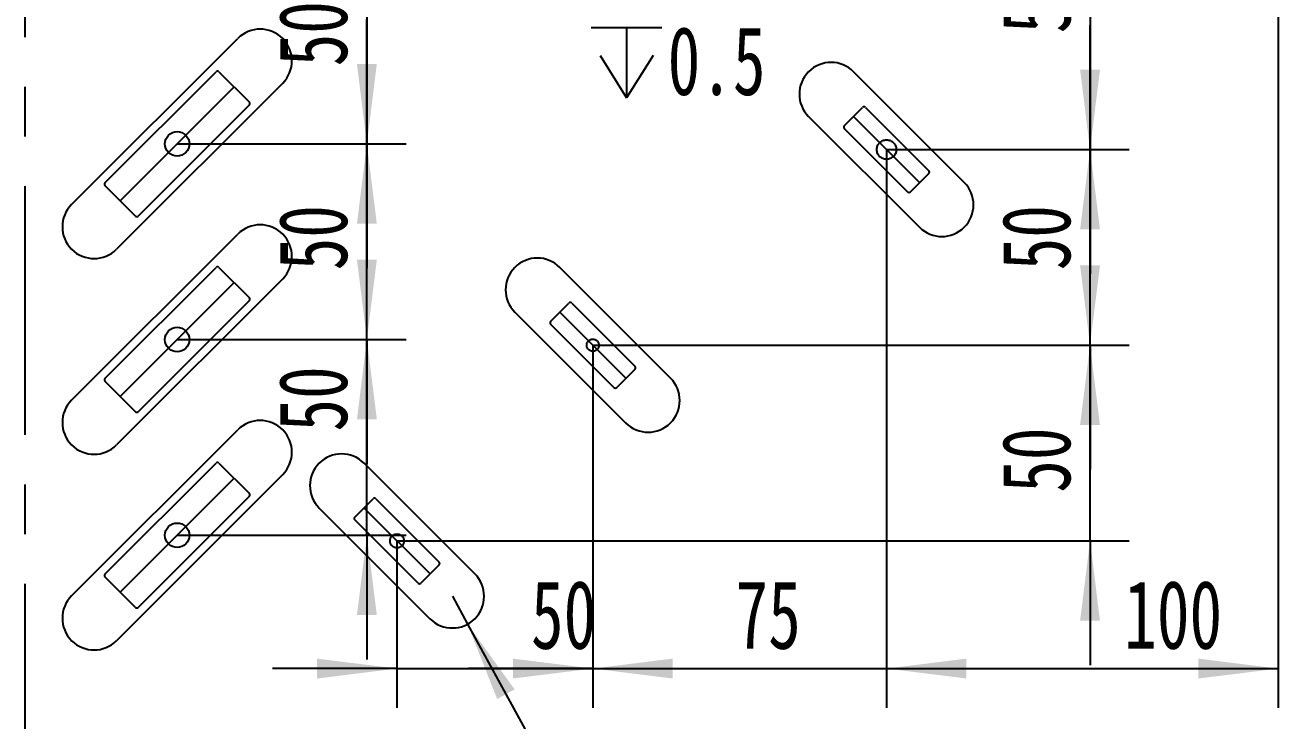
# Model space of a CAD drawing. Header units: millimetres. Extents: x 0 to 210, y 0 to 306.
# Drawn here: x 111.6 to 175.7, y 93.7 to 129.2 of the extents above; entities that cross this region are included whole.
import ezdxf

# ---------------------------------------------------------------- set-up
doc = ezdxf.new("R2010")
doc.units = ezdxf.units.MM
doc.linetypes.add('CENTERX2', pattern=[20.32, 12.7, -2.54, 2.54, -2.54])
doc.layers.add('图纸格式', color=7, linetype='Continuous')
doc.styles.add('SLDTEXTSTYLE5', font='TXT', dxfattribs={"width": 0.7})
doc.dimstyles.new('SLDDIMSTYLE1', dxfattribs={"dimtxt": 3.5, "dimasz": 4.08, "dimexe": 0, "dimexo": 0.0625, "dimgap": 0.875, "dimtad": 2, "dimlfac": 5, "dimrnd": 1e-09, "dimzin": 12, "dimdsep": 46, "dimtxsty": 'SLDTEXTSTYLE5', "dimsah": 1, "dimcen": 0.09, "dimadec": 0, "dimazin": 3, "dimtfac": 1, "dimtmove": 0, "dimatfit": 0, "dimfxl": 0, "dimfrac": 2, "dimtolj": 1, "dimtzin": 12, "dimarcsym": 0})
doc.dimstyles.new('SLDDIMSTYLE5', dxfattribs={"dimtxt": 3.5, "dimasz": 4.08, "dimexe": 0, "dimexo": 0.0625, "dimgap": 0.875, "dimtad": 0, "dimtih": 1, "dimtoh": 1, "dimlfac": 5, "dimrnd": 1e-09, "dimzin": 4, "dimdsep": 46, "dimtxsty": 'SLDTEXTSTYLE5', "dimsah": 1, "dimcen": 0, "dimadec": 0, "dimazin": 1, "dimtfac": 1, "dimtofl": 0, "dimtmove": 0, "dimatfit": 3, "dimfxl": 0, "dimfrac": 2, "dimtolj": 1, "dimtzin": 12, "dimarcsym": 0})

# ---------------------------------------------------------------- blocks, each defined once
blk = doc.blocks.new('_D_11')
at = {"layer": '图纸格式'}
for p, q in [((140.633, 112.877), (140.633, 94.355)), ((130.633, 102.877), (130.633, 94.355)), ((130.633, 96.355), (124.283, 96.355)), ((130.633, 96.355), (140.633, 96.355)), ((140.633, 96.355), (146.983, 96.355))]:
    blk.add_line(p, q, dxfattribs=at)
for points in [[(130.633, 96.355), (126.553, 96.863), (126.553, 95.847)], [(140.633, 96.355), (144.713, 95.847), (144.713, 96.863)]]:
    blk.add_solid(points, dxfattribs=at)
at = {"layer": '图纸格式', "insert": (137.474, 100.867), "char_height": 3.5, "attachment_point": 1, "style": 'SLDTEXTSTYLE5'}
blk.add_mtext('50', dxfattribs=at)
blk = doc.blocks.new('_D_12')
at = {"layer": '图纸格式'}
for p, q in [((155.633, 122.877), (155.633, 94.355)), ((140.633, 112.877), (140.633, 94.355)), ((140.633, 96.355), (134.283, 96.355)), ((140.633, 96.355), (155.633, 96.355)), ((155.633, 96.355), (161.983, 96.355))]:
    blk.add_line(p, q, dxfattribs=at)
for points in [[(140.633, 96.355), (136.553, 96.863), (136.553, 95.847)], [(155.633, 96.355), (159.713, 95.847), (159.713, 96.863)]]:
    blk.add_solid(points, dxfattribs=at)
at = {"layer": '图纸格式', "insert": (147.922, 100.867), "char_height": 3.5, "attachment_point": 1, "style": 'SLDTEXTSTYLE5'}
blk.add_mtext('75', dxfattribs=at)
blk = doc.blocks.new('_D_13')
at = {"layer": '图纸格式'}
for p, q in [((175.633, 132.877), (175.633, 94.355)), ((155.633, 122.877), (155.633, 94.355)), ((155.633, 96.355), (175.633, 96.355))]:
    blk.add_line(p, q, dxfattribs=at)
for points in [[(155.633, 96.355), (159.713, 95.847), (159.713, 96.863)], [(175.633, 96.355), (171.553, 96.863), (171.553, 95.847)]]:
    blk.add_solid(points, dxfattribs=at)
at = {"layer": '图纸格式', "insert": (167.771, 100.867), "char_height": 3.5, "attachment_point": 1, "style": 'SLDTEXTSTYLE5'}
blk.add_mtext('100', dxfattribs=at)
blk = doc.blocks.new('_D_14')
at = {"layer": '图纸格式'}
for p, q in [((166.025, 112.877), (166.025, 119.227)), ((140.633, 112.877), (168.025, 112.877)), ((166.025, 102.877), (166.025, 112.877)), ((130.633, 102.877), (168.025, 102.877)), ((166.025, 102.877), (166.025, 96.527))]:
    blk.add_line(p, q, dxfattribs=at)
for points in [[(166.025, 112.877), (166.533, 116.957), (165.517, 116.957)], [(166.025, 102.877), (165.517, 98.797), (166.533, 98.797)]]:
    blk.add_solid(points, dxfattribs=at)
at = {"layer": '图纸格式', "insert": (161.514, 105.342), "char_height": 3.5, "attachment_point": 1, "rotation": 90, "style": 'SLDTEXTSTYLE5'}
blk.add_mtext('50', dxfattribs=at)
blk = doc.blocks.new('_D_15')
at = {"layer": '图纸格式'}
for p, q in [((166.025, 122.877), (166.025, 129.227)), ((155.633, 122.877), (168.025, 122.877)), ((166.025, 112.877), (166.025, 122.877)), ((140.633, 112.877), (168.025, 112.877)), ((166.025, 112.877), (166.025, 106.527))]:
    blk.add_line(p, q, dxfattribs=at)
for points in [[(166.025, 122.877), (166.533, 126.957), (165.517, 126.957)], [(166.025, 112.877), (165.517, 108.797), (166.533, 108.797)]]:
    blk.add_solid(points, dxfattribs=at)
at = {"layer": '图纸格式', "insert": (161.514, 116.706), "char_height": 3.5, "attachment_point": 1, "rotation": 90, "style": 'SLDTEXTSTYLE5'}
blk.add_mtext('50', dxfattribs=at)
blk = doc.blocks.new('_D_16')
at = {"layer": '图纸格式'}
for p, q in [((166.025, 132.877), (166.025, 139.227)), ((175.633, 132.877), (164.025, 132.877)), ((166.025, 132.877), (166.025, 122.877)), ((155.633, 122.877), (168.025, 122.877)), ((166.025, 122.877), (166.025, 116.527))]:
    blk.add_line(p, q, dxfattribs=at)
for points in [[(166.025, 132.877), (166.533, 136.957), (165.517, 136.957)], [(166.025, 122.877), (165.517, 118.797), (166.533, 118.797)]]:
    blk.add_solid(points, dxfattribs=at)
at = {"layer": '图纸格式', "insert": (161.514, 128.816), "char_height": 3.5, "attachment_point": 1, "rotation": 90, "style": 'SLDTEXTSTYLE5'}
blk.add_mtext('50', dxfattribs=at)
blk = doc.blocks.new('_D_17')
at = {"layer": '图纸格式'}
for p, q in [((129.096, 133.169), (129.096, 139.519)), ((119.407, 133.169), (131.096, 133.169)), ((129.096, 133.169), (129.096, 123.169)), ((119.407, 123.169), (131.096, 123.169)), ((129.096, 123.169), (129.096, 116.819))]:
    blk.add_line(p, q, dxfattribs=at)
for points in [[(129.096, 133.169), (129.604, 137.249), (128.588, 137.249)], [(129.096, 123.169), (128.588, 119.089), (129.604, 119.089)]]:
    blk.add_solid(points, dxfattribs=at)
at = {"layer": '图纸格式', "insert": (124.584, 127.13), "char_height": 3.5, "attachment_point": 1, "rotation": 90, "style": 'SLDTEXTSTYLE5'}
blk.add_mtext('50', dxfattribs=at)
blk = doc.blocks.new('_D_18')
at = {"layer": '图纸格式'}
for p, q in [((129.096, 123.169), (129.096, 129.519)), ((119.407, 123.169), (131.096, 123.169)), ((129.096, 113.169), (129.096, 123.169)), ((119.407, 113.169), (131.096, 113.169)), ((129.096, 113.169), (129.096, 106.819))]:
    blk.add_line(p, q, dxfattribs=at)
for points in [[(129.096, 123.169), (129.604, 127.249), (128.588, 127.249)], [(129.096, 113.169), (128.588, 109.089), (129.604, 109.089)]]:
    blk.add_solid(points, dxfattribs=at)
at = {"layer": '图纸格式', "insert": (124.584, 116.706), "char_height": 3.5, "attachment_point": 1, "rotation": 90, "style": 'SLDTEXTSTYLE5'}
blk.add_mtext('50', dxfattribs=at)
blk = doc.blocks.new('_D_19')
at = {"layer": '图纸格式'}
for p, q in [((129.096, 113.169), (129.096, 119.519)), ((119.407, 113.169), (131.096, 113.169)), ((129.096, 103.169), (129.096, 113.169)), ((119.407, 103.169), (131.096, 103.169)), ((129.096, 103.169), (129.096, 96.819))]:
    blk.add_line(p, q, dxfattribs=at)
for points in [[(129.096, 113.169), (129.604, 117.249), (128.588, 117.249)], [(129.096, 103.169), (128.588, 99.089), (129.604, 99.089)]]:
    blk.add_solid(points, dxfattribs=at)
at = {"layer": '图纸格式', "insert": (124.584, 108.468), "char_height": 3.5, "attachment_point": 1, "rotation": 90, "style": 'SLDTEXTSTYLE5'}
blk.add_mtext('50', dxfattribs=at)
blk = doc.blocks.new('SW_SYMBOL_HOLE_DEPTH')
at = {"layer": '图纸格式', "color": 0}
for p, q in [((0, 875), (800, 875)), ((400, 875), (400, 75)), ((100, 555), (400, 75)), ((700, 555), (400, 75))]:
    blk.add_line(p, q, dxfattribs=at)
blk = doc.blocks.new('_D_20')
at = {"layer": '图纸格式'}
for p, q in [((123.65, 137.412), (124.833, 136.305)), ((124.833, 136.305), (131.198, 130.354)), ((131.198, 130.354), (156.83, 130.354))]:
    blk.add_line(p, q, dxfattribs=at)
blk.add_solid([(124.833, 136.305), (127.466, 133.148), (128.16, 133.89)], dxfattribs=at)
at = {"layer": '图纸格式', "xscale": 0.004511737089201878, "yscale": 0.004511737089201878, "zscale": 0.004511737089201878}
blk.add_blockref('SW_SYMBOL_HOLE_DEPTH', (140.557, 125.175), dxfattribs=at)
at = {"layer": '图纸格式', "char_height": 3.5, "attachment_point": 1, "style": 'SLDTEXTSTYLE5'}
for s, insert in [('%%c', (132.785, 134.195)), ('16.20 X 76.20', (136.9, 134.181)), ('0.5', (144.455, 129.166))]:
    blk.add_mtext(s, dxfattribs=dict(at, insert=insert))
blk = doc.blocks.new('_D_21')
at = {"layer": '图纸格式'}
for p, q in [((133.462, 100.049), (134.239, 98.627)), ((134.239, 98.627), (140.735, 86.728)), ((140.735, 86.728), (166.372, 86.728))]:
    blk.add_line(p, q, dxfattribs=at)
blk.add_solid([(134.239, 98.627), (135.748, 94.802), (136.64, 95.289)], dxfattribs=at)
at = {"layer": '图纸格式', "xscale": 0.004511737089201878, "yscale": 0.004511737089201878, "zscale": 0.004511737089201878}
blk.add_blockref('SW_SYMBOL_HOLE_DEPTH', (150.096, 81.549), dxfattribs=at)
at = {"layer": '图纸格式', "char_height": 3.5, "attachment_point": 1, "style": 'SLDTEXTSTYLE5'}
for s, insert in [('%%c', (142.322, 90.57)), ('16.20 X 56.20', (146.437, 90.555)), ('0.5', (153.994, 85.541))]:
    blk.add_mtext(s, dxfattribs=dict(at, insert=insert))

msp = doc.modelspace()

# ---------------------------------------------------------------- linework, layer by layer
at = {"color": 7, "linetype": 'CENTERX2'}
for p, q in [((111.64172656, 67.66015093), (111.64172656, 142.16015093)), ((122.31666842, 126.07893622), (116.49746245, 120.25973026)), ((153.94493291, 124.5654124), (157.32150921, 121.18883609)), ((122.31666842, 116.07893622), (116.49746245, 110.25973026)), ((138.94493291, 114.5654124), (142.32150921, 111.18883609)), ((122.31666842, 106.07893622), (116.49746245, 100.25973026)), ((128.94481974, 104.5654124), (132.32139604, 101.18883609))]:
    msp.add_line(p, q, dxfattribs=at)
at = {"color": 7, "linetype": 'Continuous', "lineweight": 25}
for p, q in [((114.01891176, 120.07220554), (122.50419314, 128.55748691)), ((115.71918826, 121.17942581), (121.39697287, 126.85721042)), ((124.79521911, 126.26646094), (116.30993773, 117.78117957)), ((121.53839422, 126.85721042), (123.09494261, 125.30066203)), ((159.60264855, 121.19951152), (153.9457943, 126.85636577)), ((123.09494261, 125.15924067), (117.417158, 119.48145606)), ((153.47682822, 124.09730771), (154.4130376, 125.03351708)), ((154.55445896, 125.03351708), (157.7896139, 121.79836214)), ((151.65476832, 124.5653398), (157.31162257, 118.90848555)), ((156.71198317, 120.7207314), (153.47682822, 123.95588635)), ((157.7896139, 121.65694078), (156.85340453, 120.7207314)), ((117.27573665, 119.48145606), (115.71918826, 121.03800445)), ((114.01891176, 110.07220554), (122.50419314, 118.55748691)), ((115.71918826, 111.17942581), (121.39697287, 116.85721042)), ((121.53839422, 116.85721042), (123.09494261, 115.30066203)), ((144.60092722, 111.20123285), (138.94407297, 116.8580871)), ((124.79521911, 116.26646094), (116.30993773, 107.78117957)), ((123.09494261, 115.15924067), (117.417158, 109.48145606)), ((138.47682822, 114.09730771), (139.4130376, 115.03351708)), ((139.55445896, 115.03351708), (142.7896139, 111.79836214)), ((136.653047, 114.56706113), (142.30990125, 108.91020688)), ((141.71198317, 110.7207314), (138.47682822, 113.95588635)), ((142.7896139, 111.65694078), (141.85340453, 110.7207314)), ((117.27573665, 109.48145606), (115.71918826, 111.03800445)), ((114.01891176, 100.07220554), (122.50419314, 108.55748691)), ((115.71918826, 101.17942581), (121.39697287, 106.85721042)), ((121.53839422, 106.85721042), (123.09494261, 105.30066203)), ((134.60798756, 101.19417251), (128.95113331, 106.85102676)), ((124.79521911, 106.26646094), (116.30993773, 97.78117957)), ((123.09494261, 105.15924067), (117.417158, 99.48145606)), ((126.66010734, 104.56000079), (132.31696159, 98.90314654)), ((128.47671505, 104.09730771), (129.41292443, 105.03351708)), ((129.55434579, 105.03351708), (132.78950073, 101.79836214)), ((131.71187, 100.7207314), (128.47671505, 103.95588635)), ((132.78950073, 101.65694078), (131.85329135, 100.7207314)), ((117.27573665, 99.48145606), (115.71918826, 101.03800445))]:
    msp.add_line(p, q, dxfattribs=at)
at = {"color": 7, "linetype": 'Continuous'}
for centre in [(119.40706543, 123.16933324), (119.40706543, 113.16933324), (119.40706543, 103.16933324)]:
    msp.add_circle(centre, 0.62440591, dxfattribs=at)
at = {"color": 7, "linetype": 'CENTERX2'}
for centre, radius in [((155.63322106, 122.87712424), 0.49655334), ((140.63322106, 112.87712424), 0.31267543), ((130.63310789, 102.87712424), 0.3554956)]:
    msp.add_circle(centre, radius, dxfattribs=at)
at = {"color": 7, "linetype": 'Continuous', "lineweight": 25}
for centre, radius, start, end in [((123.64970612, 127.41197393), 1.62, 315, 135), ((121.46768354, 126.78649974), 0.1, 45, 135), ((152.80028131, 125.71085278), 1.62, 45, 225), ((123.02423193, 125.22995135), 0.1, 315, 45), ((154.48374828, 124.96280641), 0.1, 45, 135), ((153.5475389, 124.02659703), 0.1, 135, 225), ((157.71890323, 121.72765146), 0.1, 315, 45), ((115.78989893, 121.10871513), 0.1, 135, 225), ((158.45713556, 120.05399854), 1.62, 225, 45), ((156.78269385, 120.79144208), 0.1, 225, 315), ((115.16442475, 118.92669255), 1.62, 135, 315), ((117.34644732, 119.55216674), 0.1, 225, 315), ((123.64970612, 117.41197393), 1.62, 315, 135), ((137.79855998, 115.71257411), 1.62, 45, 225), ((121.46768354, 116.78649974), 0.1, 45, 135), ((123.02423193, 115.22995135), 0.1, 315, 45), ((139.48374828, 114.96280641), 0.1, 45, 135), ((138.5475389, 114.02659703), 0.1, 135, 225), ((142.71890323, 111.72765146), 0.1, 315, 45), ((115.78989893, 111.10871513), 0.1, 135, 225), ((143.45541423, 110.05571986), 1.62, 225, 45), ((141.78269385, 110.79144208), 0.1, 225, 315), ((115.16442475, 108.92669255), 1.62, 135, 315), ((117.34644732, 109.55216674), 0.1, 225, 315), ((123.64970612, 107.41197393), 1.62, 315, 135), ((127.80562032, 105.70551377), 1.62, 45, 225), ((121.46768354, 106.78649974), 0.1, 45, 135), ((123.02423193, 105.22995135), 0.1, 315, 45), ((129.48363511, 104.96280641), 0.1, 45, 135), ((128.54742573, 104.02659703), 0.1, 135, 225), ((132.71879005, 101.72765146), 0.1, 315, 45), ((115.78989893, 101.10871513), 0.1, 135, 225), ((131.78258068, 100.79144208), 0.1, 225, 315), ((133.46247457, 100.04865952), 1.62, 225, 45), ((115.16442475, 98.92669255), 1.62, 135, 315), ((117.34644732, 99.55216674), 0.1, 225, 315)]:
    msp.add_arc(centre, radius, start, end, dxfattribs=at)

# ---------------------------------------------------------------- dimensions: what is measured, and where the dimension line sits
at = {"layer": '图纸格式'}
for base, p1, p2, picture, middle in [((129.09611964, 123.16933324), (119.40706543, 133.16933324), (119.40706543, 123.16933324), '_D_17', (129.09611964, 128.6660369)), ((166.02546055, 122.87712424), (175.63322106, 132.87712424), (155.63322106, 122.87712424), '_D_16', (166.02546055, 130.35219135)), ((129.09611964, 123.16933324), (119.40706543, 113.16933324), (119.40706543, 123.16933324), '_D_18', (129.09611964, 118.24180969)), ((166.02546055, 122.87712424), (140.63322106, 112.87712424), (155.63322106, 122.87712424), '_D_15', (166.02546055, 118.2417814)), ((129.09611964, 113.16933324), (119.40706543, 103.16933324), (119.40706543, 113.16933324), '_D_19', (129.09611964, 110.00392358)), ((166.02534738, 112.87712424), (130.63310789, 102.87712424), (140.63322106, 112.87712424), '_D_14', (166.02534738, 106.87852074))]:
    dim = msp.add_linear_dim(base=base, p1=p1, p2=p2, angle=90, dimstyle='SLDDIMSTYLE1', dxfattribs=at)
    dim.commit()
    dim.dimension.update_dxf_attribs({"geometry": picture, "text_midpoint": middle, "dimtype": 160})
for center, mpoint, text, picture, middle in [((123.64970612, 137.41197393), (124.83296862, 136.3054976), '%%c<> X 76.20\\P{\\fGDT;x}0.5\\P', '_D_20', (144.80771167, 129.66885788)), ((133.46247457, 100.04865952), (134.23874781, 98.62675943), '%%c<> X 56.20\\P{\\fGDT;x}0.5\\P', '_D_21', (154.34706064, 86.04342861))]:
    dim = msp.add_radius_dim(center=center, mpoint=mpoint, text=text, dimstyle='SLDDIMSTYLE5', override={"dimpost": '<>'}, dxfattribs=at)
    dim.commit()
    dim.dimension.update_dxf_attribs({"geometry": picture, "text_midpoint": middle, "dimtype": 164})
for base, p1, p2, picture, middle in [((175.63322106, 96.35547163), (155.63322106, 122.87712424), (175.63322106, 132.87712424), '_D_13', (170.07500829, 96.35547163)), ((155.63322106, 96.35547163), (140.63322106, 112.87712424), (155.63322106, 122.87712424), '_D_12', (149.4552354, 96.35547163)), ((140.63322106, 96.35547163), (130.63310789, 102.87712424), (140.63322106, 112.87712424), '_D_11', (139.01047001, 96.35547163))]:
    dim = msp.add_linear_dim(base=base, p1=p1, p2=p2, dimstyle='SLDDIMSTYLE1', dxfattribs=at)
    dim.commit()
    dim.dimension.update_dxf_attribs({"geometry": picture, "text_midpoint": middle, "dimtype": 160})

doc.saveas('drawing.dxf')
